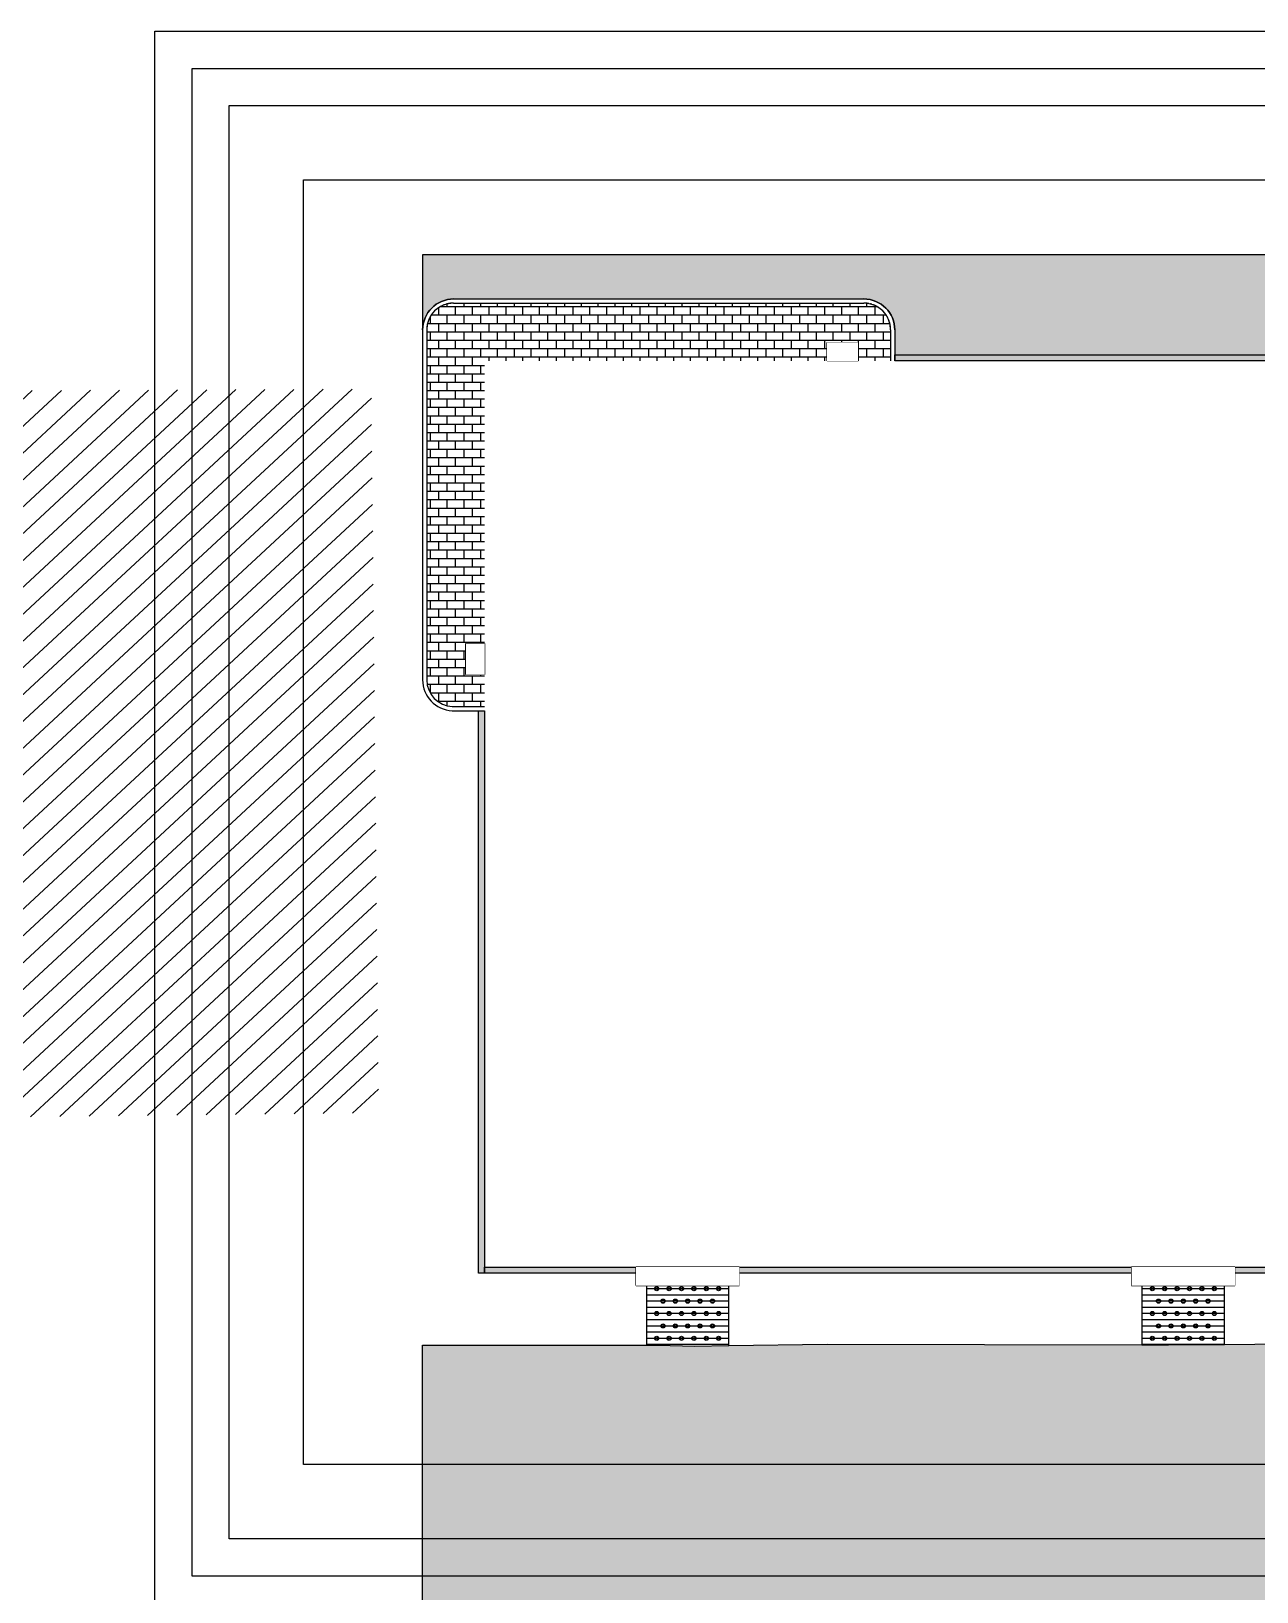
# Model space of a CAD drawing. Header units: millimetres. Extents: x 0 to 252300, y -8389 to 178200.
# Drawn here: x 60726 to 120076, y 39781 to 115339 of the extents above; entities that cross this region are included whole.
import ezdxf

# ---------------------------------------------------------------- set-up
doc = ezdxf.new("R2010")
doc.units = ezdxf.units.MM
doc.header["$LTSCALE"] = 300
doc.set_wipeout_variables(frame=1)
doc.linetypes.add('AUDIT_I_190801151318-2', pattern=[0])
doc.linetypes.add('CENTER', pattern=[2, 1.25, -0.25, 0.25, -0.25])
doc.layers.get('DEFPOINTS').update_dxf_attribs({"color": 137})
for name, color, linetype in [('-C-포-보도블럭포장', 5, 'CENTER'), ('-C-포-아스콘포장(T100)', 252, 'Continuous'), ('-C-포-콘크리트포장(T200)', 253, 'Continuous'), ('6land', 6, 'AUDIT_I_190801151318-2'), ('ELE-6', 6, 'Continuous'), ('ELE-7', 7, 'Continuous'), ('ETC-8', 8, 'Continuous'), ('HAT', 8, 'Continuous'), ('HAT-BRICK', 252, 'Continuous')]:
    doc.layers.add(name, color=color, linetype=linetype)
pattern_1 = [(228.0127875, (365.7600000000093, 508), (-4064.000000319161, -4571.999999716357), [68.344288, -6766.096727913]), (184.969741, (320.0400000000081, 457.1999999999971), (6095.999997588101, 508.0000289395848), [117.280944, -11610.80977870479]), (132.5104471, (203.2000000000116, 447.0399999999936), (5080.000002145498, -5587.999998049191), [82.696304, -8186.94455882]), (267.273689, (5.079999999987194, 320.0399999999936), (508.000001063945, 10159.99999994663), [106.800904, -10573.2874851476]), (292.83365418, (0, 213.3600000000006), (-2540.000000212682, 6095.999999911091), [104.72674, -10367.9615490688]), (357.273689, (40.64000000001397, 116.8399999999965), (-10159.99999994663, 508.0000010639457), [106.800904, -10573.2874851476]), (37.69424047, (147.320000000007, 111.7599999999948), (-6603.999999707179, -5080.000000380082), [141.238732, -13982.6230628494]), (72.25532837, (259.0799999999872, 198.1199999999953), (3556.000000955858, 11175.99999969577), [133.343904, -13201.051320381]), (121.42956562, (299.7200000000012, 325.1199999999953), (-4064.000000576624, 6603.999999645203), [107.1626, -10609.1091397424]), (175.2363583, (243.8399999999965, 416.5599999999977), (5587.999999919904, -508.0000008778512), [122.342656, -5994.787389999998]), (222.3974378, (121.9200000000128, 426.7200000000012), (-6095.999999804932, -5588.000000212798), [158.215584, -15663.3545024354]), (138.81407483, (508, 314.9600000000064), (-3555.999999786702, 3048.000000247837), [54.000908, -5346.113164868801]), (171.4692344, (467.359999999986, 350.5200000000041), (6604.000000177931, -1015.999998847469), [102.736396, -10170.927799408]), (225, (365.7600000000093, 365.7599999999948), (-7.11e-14, -508.0000000000479), [71.841868, -646.5786216856]), (203.19859051, (330.2000000000116, 426.7200000000012), (2540.000000069218, 1015.999999821867), [38.68826399999998, -3830.124473778798]), (291.80140949, (294.640000000014, 411.4799999999959), (-508.0000001062991, 1523.999999964574), [54.71312400000001, -2680.950598]), (30.96375653, (314.9599999999919, 360.679999999993), (1524.000000037277, 1015.999999944225), [88.86393199999996, -2873.259630581999]), (161.56505118, (391.1600000000035, 406.3999999999942), (1016.000000026517, -507.9999999467507), [64.257428, -1542.1796233656]), (16.389540334, (0, 411.4799999999959), (5080.000000000029, 1524.000000000049), [90.01760000000002, -8911.765334507802]), (70.34617594, (86.35999999998603, 436.8800000000047), (-2032.000000185863, -5587.999999934082), [75.51978799999999, -7476.44313564]), (293.19859051, (391.1600000000035, 508), (-1015.999999822652, 2540.000000071057), [77.37601999999997, -3791.436717778798]), (343.6104596700001, (421.640000000014, 436.8800000000047), (-5080.000000106457, 1523.999999644572), [90.01759999999997, -8911.765334507994]), (339.44395478, (0, 96.52000000000407), (-2539.999999999973, 1016.000000000042), [86.80703999999994, -4253.546862621198]), (294.7751406, (81.27999999999884, 66.0399999999936), (-2540.000003023386, 5587.999998625452), [72.73442399999999, -7200.718676144001]), (66.80140949, (396.2399999999907, 0), (1015.99999984046, 2540.000000063861), [77.37602000000001, -3791.4367177788]), (17.35402464, (426.7200000000012, 71.11999999999534), (-6603.999999868603, -2032.000000426493), [85.15654800000002, -8430.475196039999]), (69.44395478, (147.320000000007, 0), (-1016.000000017692, -2539.999999992927), [43.40351999999999, -4296.950382621201]), (101.309932474, (365.7600000000093, 0), (-508.00000000008, 2032.000000000074), [25.90292, -2564.398992905201]), (165.963756532, (360.679999999993, 25.39999999999418), (1523.999999999903, -507.9999999999729), [104.72674, -1989.8109178138]), (186.00900596, (259.0799999999872, 50.80000000000291), (5079.999999973073, 508.0000002658707), [97.05339999999995, -9608.272972667395]), (303.69006753, (314.9599999999919, 314.9600000000064), (-508.0000000705937, 1015.99999996474), [73.264776, -1758.355271936]), (353.15722659, (355.6000000000058, 254), (8636.000000053136, -1015.999999547879), [127.911352, -12663.2018130062]), (60.94539590000001, (482.6000000000058, 238.7599999999948), (-2032.000000055937, -3555.999999968051), [52.301648, -5177.878463622]), (90, (508, 284.4799999999959), (-508, 508), [30.48, -477.52]), (120.25643716, (248.9200000000128, 66.0399999999936), (2031.999999751433, -3556.00000014196), [70.573392, -6986.788154639999]), (48.0127875, (213.359999999986, 127), (4064.000000335068, 4571.99999970204), [136.688576, -6697.752439913]), (0, (304.7999999999884, 228.6000000000058), (508, 508), [132.08, -375.92]), (325.3048465, (436.8800000000047, 228.6000000000058), (5080.000001924306, -3555.999997250916), [80.321912, -7951.863344828]), (254.0546040999999, (502.9200000000128, 182.8800000000047), (-507.9999999645113, -2032.00000000895), [73.96581599999999, -3624.3300077544]), (207.64597536, (482.6000000000058, 111.7599999999948), (-9652.00000035467, -5079.99999932615), [120.42902, -11922.4928845876]), (175.42607874, (375.9200000000128, 55.88000000000466), (-6603.999999999765, 507.9999999998956), [127.405892, -12613.169291248])]

# ---------------------------------------------------------------- blocks, each defined once
blk = doc.blocks.new('A$C9ad1e254')
at = {"layer": 'HAT-BRICK'}
h = blk.add_hatch(dxfattribs=at)
h.set_pattern_fill('GRAVEL', color=256, scale=20)
h.set_pattern_definition(pattern_1)
h.paths.add_polyline_path([(-51570.00000000067, 734.9999999997526), (1035, 735.0000000000291), (1035, -9450.000024779525), (735, -9450.000024779525), (735, 435.0000000000291), (-51570.00000000067, 434.9999999997526)])
h = blk.add_hatch(dxfattribs=at)
h.set_pattern_fill('GRAVEL', color=256, scale=20, angle=270)
h.set_pattern_definition([(138.0127875000001, (508, -365.7599999999948), (-4571.999999716356, 4064.000000319162), [68.344288, -6766.096727913]), (94.96974100000001, (457.2000000000116, -320.0399999999936), (508.0000289395837, -6095.999997588101), [117.280944, -11610.80977870479]), (42.51044709999998, (447.0400000000081, -203.1999999999971), (-5587.999998049192, -5080.000002145497), [82.69630399999996, -8186.944558819997]), (177.273689, (320.0400000000081, -5.080000000001746), (10159.99999994663, -508.0000010639469), [106.800904, -10573.2874851476]), (202.83365418, (213.359999999986, 0), (6095.999999911092, 2540.000000212681), [104.72674, -10367.9615490688]), (267.2736889999999, (116.8399999999965, -40.63999999999942), (508.0000010639475, 10159.99999994663), [106.800904, -10573.2874851476]), (307.69424047, (111.7600000000093, -147.320000000007), (-5080.000000380081, 6603.99999970718), [141.2387319999999, -13982.6230628494]), (342.25532837, (198.1199999999953, -259.0800000000017), (11175.99999969577, -3556.000000955861), [133.343904, -13201.051320381]), (31.42956562000002, (325.1199999999953, -299.7200000000012), (6603.999999645204, 4064.000000576623), [107.1626, -10609.1091397424]), (85.23635829999996, (416.5599999999977, -243.8399999999965), (-508.0000008778522, -5587.999999919904), [122.342656, -5994.787389999998]), (132.3974378, (426.7200000000012, -121.9199999999983), (-5588.000000212797, 6095.999999804932), [158.215584, -15663.3545024354]), (48.81407483, (314.9599999999919, -508), (3048.000000247837, 3555.999999786701), [54.000908, -5346.113164868801]), (81.46923440000003, (350.5199999999895, -467.3600000000006), (-1015.99999884747, -6604.000000177931), [102.7363959999999, -10170.927799408]), (134.9999999999999, (365.7600000000093, -365.7599999999948), (-508.0000000000479, 1.644e-13), [71.841868, -646.5786216856]), (113.19859051, (426.7200000000012, -330.1999999999971), (1015.999999821866, -2540.000000069218), [38.688264, -3830.1244737788]), (201.8014094900001, (411.4800000000105, -294.6399999999994), (1523.999999964574, 508.0000001062988), [54.71312399999999, -2680.950597999999]), (300.96375653, (360.679999999993, -314.9600000000064), (1015.999999944225, -1524.000000037277), [88.86393199999999, -2873.259630582]), (71.56505118000001, (406.3999999999942, -391.1600000000035), (-507.9999999467508, -1016.000000026516), [64.257428, -1542.1796233656]), (286.389540334, (411.4800000000105, 0), (1524.000000000048, -5080.000000000029), [90.01759999999997, -8911.765334507796]), (340.34617594, (436.8800000000047, -86.36000000000058), (-5587.999999934082, 2032.000000185864), [75.51978799999999, -7476.44313564]), (203.1985905099999, (508, -391.1600000000035), (2540.000000071057, 1015.999999822652), [77.37602000000001, -3791.4367177788]), (253.61045967, (436.8800000000047, -421.6399999999994), (1523.999999644573, 5080.000000106457), [90.01759999999997, -8911.765334507994]), (249.4439547800001, (96.51999999998952, 0), (1016.000000000043, 2539.999999999973), [86.80703999999999, -4253.546862621201]), (204.7751406, (66.04000000000815, -81.27999999999884), (5587.999998625452, 2540.000003023385), [72.73442399999995, -7200.718676143998]), (336.80140949, (0, -396.2400000000052), (2540.000000063861, -1015.99999984046), [77.37602000000001, -3791.4367177788]), (287.35402464, (71.11999999999534, -426.7200000000012), (-2032.000000426492, 6603.999999868603), [85.15654800000002, -8430.475196039999]), (339.44395478, (0, -147.320000000007), (-2539.999999992927, 1016.000000017693), [43.40351999999997, -4296.950382621198]), (11.309932474, (0, -365.7599999999948), (2032.000000000074, 508.0000000000796), [25.90292, -2564.398992905201]), (75.96375653200006, (25.39999999999418, -360.679999999993), (-507.9999999999732, -1523.999999999903), [104.72674, -1989.8109178138]), (96.00900595999993, (50.79999999998836, -259.0800000000017), (508.0000002658698, -5079.999999973073), [97.05339999999997, -9608.272972667395]), (213.6900675300001, (314.9599999999919, -314.9600000000064), (1015.999999964741, 508.0000000705936), [73.264776, -1758.355271936]), (263.15722659, (254, -355.6000000000058), (-1015.99999954788, -8636.000000053136), [127.911352, -12663.2018130062]), (330.9453959, (238.7600000000093, -482.6000000000058), (-3555.999999968051, 2032.000000055938), [52.301648, -5177.878463622]), (0, (284.4800000000105, -508), (508.0000000000001, 507.9999999999999), [30.48, -477.52]), (30.25643716000001, (66.04000000000815, -248.9199999999983), (-3556.00000014196, -2031.999999751432), [70.57339199999996, -6986.788154639997]), (318.0127875, (127, -213.3600000000006), (4571.99999970204, -4064.000000335069), [136.688576, -6697.752439913]), (270, (228.6000000000058, -304.8000000000029), (507.9999999999999, -508.0000000000001), [132.08, -375.92]), (235.3048465, (228.6000000000058, -436.8800000000047), (-3555.999997250917, -5080.000001924305), [80.321912, -7951.863344828]), (164.0546040999999, (182.8800000000047, -502.9199999999983), (-2032.00000000895, 507.9999999645117), [73.96581599999999, -3624.3300077544]), (117.6459753599999, (111.7600000000093, -482.6000000000058), (-5079.999999326148, 9652.000000354672), [120.42902, -11922.4928845876]), (85.42607873999997, (55.88000000000466, -375.9199999999983), (507.9999999998968, 6603.999999999765), [127.405892, -12613.169291248])])
h.paths.add_polyline_path([(-71435.00000000047, -16499.99518401025), (-71435.00000000047, -43734.82065002342), (-71735.00000000047, -43734.82065002342), (-71735.00000000047, -16499.99518401025)])
h = blk.add_hatch(dxfattribs=at)
h.set_pattern_fill('GRAVEL', color=256, scale=20)
h.set_pattern_definition(pattern_1)
h.paths.add_polyline_path([(-71435.0000000002, -43434.82065002342), (-64100.00000000047, -43434.82065002343), (-64100.00000000047, -43734.82065002343), (-71435.0000000002, -43734.82065002342)])
h = blk.add_hatch(dxfattribs=at)
h.set_pattern_fill('GRAVEL', color=256, scale=20)
h.set_pattern_definition(pattern_1)
h.paths.add_polyline_path([(-59100.00000000064, -43434.82065002341), (-40100.00000000047, -43434.82065002342), (-40100.00000000047, -43734.82065002342), (-59100.00000000064, -43734.82065002341)])
h = blk.add_hatch(dxfattribs=at)
h.set_pattern_fill('GRAVEL', color=256, scale=20)
h.set_pattern_definition(pattern_1)
h.paths.add_polyline_path([(-35100.00000000058, -43435.00000000045), (535.0000000000582, -43435.00000000045), (535.0000000000582, -43735.00000000045), (-35100.00000000058, -43735.00000000042)])
at = {"layer": 'ELE-7', "color": 8}
blk.add_lwpolyline([(-51570.00000000067, 734.9999999997526), (1035, 735.0000000000291), (1035, -9450.000024779525), (735, -9450.000024779525), (735, 435.0000000000291), (-51570.00000000067, 434.9999999997526), (-51570.00000000067, 734.9999999997526)], dxfattribs=at)
for points in [[(-71435.00000000047, -16499.99518401025), (-71435.00000000047, -43734.82065002342), (-71735.00000000047, -43734.82065002342), (-71735.00000000047, -16499.99518401025)], [(-71435.0000000002, -43434.82065002342), (-64100.00000000047, -43434.82065002343), (-64100.00000000047, -43734.82065002343), (-71435.0000000002, -43734.82065002342)], [(-59100.00000000064, -43434.82065002341), (-40100.00000000047, -43434.82065002342), (-40100.00000000047, -43734.82065002342), (-59100.00000000064, -43734.82065002341)], [(-35100.00000000058, -43435.00000000045), (535.0000000000582, -43435.00000000045), (535.0000000000582, -43735.00000000045), (-35100.00000000058, -43735.00000000042)]]:
    blk.add_lwpolyline(points, close=True, dxfattribs=at)
blk = doc.blocks.new('A$Ced0f5c68')
at = {"layer": 'HAT', "color": 252}
for centre, radius in [((1299.999999948545, 3900), 100), ((1299.999999948545, 3900), 85.00000000000001), ((1899.999999922817, 3900), 100), ((1899.999999922817, 3900), 85.00000000000001), ((2499.999999897206, 3900), 100), ((2499.999999897206, 3900), 85.00000000000001), ((3099.999999871478, 3900), 100), ((3099.999999871478, 3900), 85.00000000000001), ((3699.99999984575, 3900), 100), ((3699.99999984575, 3900), 85.00000000000001), ((999.9999999742722, 3300), 100), ((999.9999999742722, 3300), 85.00000000000001), ((1599.999999948545, 3300), 100), ((1599.999999948545, 3300), 85.00000000000001), ((2199.999999922817, 3300), 100), ((2199.999999922817, 3300), 85.00000000000001), ((2799.999999897206, 3300), 100), ((2799.999999897206, 3300), 85.00000000000001), ((3399.999999871478, 3300), 100), ((3399.999999871478, 3300), 85.00000000000001), ((3999.99999984575, 3300), 100), ((3999.99999984575, 3300), 85.00000000000001), ((1299.999999948545, 2700), 100), ((1299.999999948545, 2700), 85.00000000000001), ((1899.999999922817, 2700), 100), ((1899.999999922817, 2700), 85.00000000000001), ((2499.999999897206, 2700), 100), ((2499.999999897206, 2700), 85.00000000000001), ((3099.999999871478, 2700), 100), ((3099.999999871478, 2700), 85.00000000000001), ((3699.99999984575, 2700), 100), ((3699.99999984575, 2700), 85.00000000000001), ((999.9999999742722, 2100), 100), ((999.9999999742722, 2100), 85.00000000000001), ((1299.999999948545, 1500), 100), ((1299.999999948545, 1500), 85.00000000000001), ((1599.999999948545, 2100), 100), ((1599.999999948545, 2100), 85.00000000000001), ((1899.999999922817, 1500), 100), ((1899.999999922817, 1500), 85.00000000000001), ((2199.999999922817, 2100), 100), ((2199.999999922817, 2100), 85.00000000000001), ((2499.999999897206, 1500), 100), ((2499.999999897206, 1500), 85.00000000000001), ((2799.999999897206, 2100), 100), ((2799.999999897206, 2100), 85.00000000000001), ((3099.999999871478, 1500), 100), ((3099.999999871478, 1500), 85.00000000000001), ((3399.999999871478, 2100), 100), ((3399.999999871478, 2100), 85.00000000000001), ((3699.99999984575, 1500), 100), ((3699.99999984575, 1500), 85.00000000000001), ((3999.99999984575, 2100), 100), ((3999.99999984575, 2100), 85.00000000000001), ((999.9999999742722, 900), 100), ((999.9999999742722, 900), 85.00000000000001), ((1599.999999948545, 900), 100), ((1599.999999948545, 900), 85.00000000000001), ((2199.999999922817, 900), 100), ((2199.999999922817, 900), 85.00000000000001), ((2799.999999897206, 900), 100), ((2799.999999897206, 900), 85.00000000000001), ((3399.999999871478, 900), 100), ((3399.999999871478, 900), 85.00000000000001), ((3999.99999984575, 900), 100), ((3999.99999984575, 900), 85.00000000000001)]:
    blk.add_circle(centre, radius, dxfattribs=at)
blk = doc.blocks.new('A$C97231ff5')
at = {"layer": 'HAT'}
h = blk.add_hatch(dxfattribs=at)
h.set_pattern_fill('_USER', color=256, scale=300, pattern_type=0)
h.set_pattern_definition([(0, (-63600.00000000026, -435.0000000003492), (0, 300), [])])
h.paths.add_polyline_path([(-63600.00000000026, -4217.160747322021), (-63023.1316120328, -4217.193078988319), (-61270.06884300726, -4263.647028976208), (-59598.54994618249, -4240.720641904496), (-59600.00000000023, -435.0000000003492), (-63600.00000000026, -435.0000000003638)])
h = blk.add_hatch(dxfattribs=at)
h.set_pattern_fill('_USER', color=256, scale=300, pattern_type=0)
h.set_pattern_definition([(0, (-39600.00000000026, -435.0000000003492), (0, 300), [])])
h.paths.add_polyline_path([(-39600.00000000026, -4217.160747322021), (-39023.1316120328, -4217.193078988319), (-37270.06884300726, -4263.647028976208), (-35598.5499461825, -4240.720641904496), (-35600.00000000024, -435.0000000003492), (-39600.00000000026, -435.0000000003638)])
at = {"layer": 'ELE-6'}
for points in [[(-63600.00000000026, -4217.160747322021), (-63023.1316120328, -4217.193078988319), (-61270.06884300726, -4263.647028976208), (-59598.54994618249, -4240.720641904496), (-59600.00000000023, -435.0000000003492), (-63600.00000000026, -435.0000000003638)], [(-39600.00000000026, -4200.087014556724), (-38320.5686830298, -4201.027243011726), (-35600.00000000024, -4189.286045454137), (-35600.00000000024, -435.0000000003929), (-39600.00000000026, -435.0000000003856)]]:
    blk.add_lwpolyline(points, close=True, dxfattribs=at)
for p in [(-64098.86849933337, -4785.000000000357), (-40098.86849933338, -4785.000000000357)]:
    blk.add_blockref('A$Ced0f5c68', p)

msp = doc.modelspace()

# ---------------------------------------------------------------- hatches: boundary and pattern name
at = {"layer": '-C-포-아스콘포장(T100)'}
h = msp.add_hatch(dxfattribs=at)
h.set_pattern_fill('CROSS', color=256, scale=100)
h.set_pattern_definition([(0, (0, 0), (635, 635), [317.5, -952.5]), (90, (158.75, -158.75), (-635, 635), [317.5, -952.5])])
edge = h.paths.add_edge_path()
edge.add_line((172353.2853825181, 91202.99178813957), (172245.1770469291, 99674.02404072126))
edge.add_line((172245.1770469291, 99674.02404072126), (160725.7765833339, 99674.02404072126))
edge.add_line((160725.7765833339, 99674.02404072126), (160710.1279447788, 99301.32316064212))
edge.add_line((160710.1279447788, 99301.32316064212), (160971.9606947665, 94258.84404072042))
edge.add_line((160971.9606947665, 94258.84404072042), (160979.1589733752, 89489.02401594172))
edge.add_line((160979.1589733752, 89489.02401594172), (160974.6068837409, 63754.12322273699))
edge.add_line((160974.6068837409, 63754.12322273699), (160622.2435457172, 59629.97089775795))
edge.add_arc((154594.4646669399, 60144.97813299795), 6049.739718680721, 295.2327783789062, 355.1165671374055, ccw=False)
edge.add_line((157173.4497427408, 54672.48449274775), (150516.9406627481, 52105.22701868293))
edge.add_line((150516.9406627481, 52105.22701868293), (149546.0426787679, 51958.39818563606))
edge.add_line((149546.0426787679, 51958.39818563606), (122940.8748742704, 51797.43188267824))
edge.add_line((122940.8748742704, 51797.43188267824), (118515.4591497842, 51749.73799526702))
edge.add_line((118515.4591497842, 51749.73799526702), (114515.4591497842, 51738.93702616444))
edge.add_line((114515.4591497842, 51738.93702616444), (99263.92412272736, 51763.41298368451))
edge.add_line((99263.92412272736, 51763.41298368451), (92845.3903067772, 51675.37701174495))
edge.add_line((92845.3903067772, 51675.37701174495), (91092.32753775164, 51721.83096173283))
edge.add_line((91092.32753775164, 51721.83096173283), (90515.45914978418, 51721.83096173283))
edge.add_line((90515.45914978418, 51721.83096173283), (79680.45914978418, 51726.34249297388))
edge.add_line((79680.45914978418, 51726.34249297388), (79680.45914978418, 38777.17707670186))
edge.add_line((79680.45914978418, 38777.17707670186), (103109.1535207693, 38652.90627965209))
edge.add_line((103109.1535207693, 38652.90627965209), (103732.3413817648, 38212.76647469279))
edge.add_line((103732.3413817648, 38212.76647469279), (151033.570525742, 38595.09988966462))
edge.add_line((151033.570525742, 38595.09988966462), (157510.828937712, 35070.25884992187))
edge.add_line((157510.828937712, 35070.25884992187), (180022.4557276694, 35070.25884992187))
edge.add_line((180022.4557276694, 35070.25884992187), (179994.7794847553, 45357.22646668431))
edge.add_line((179994.7794847553, 45357.22646668431), (180004.6856837635, 67246.8798997092))
edge.add_line((180004.6856837635, 67246.8798997092), (179993.5309827392, 77946.23892363785))
edge.add_line((179993.5309827392, 77946.23892363785), (179960.0683697526, 86144.38679775475))
edge.add_line((179960.0683697526, 86144.38679775475), (179960.0683697526, 88734.83855055686))
edge.add_line((179960.0683697526, 88734.83855055686), (174500.9475265519, 88665.57452722064))
edge.add_arc((175366.1497638212, 91575.47497051828), 3035.802282968995, 187.0477674391541, 253.44117924282182, ccw=False)
at = {"layer": '-C-포-콘크리트포장(T200)'}
h = msp.add_hatch(color=256, dxfattribs=at)
h.dxf.hatch_style = 1
edge = h.paths.add_edge_path()
edge.add_arc((81180.4582689507, 100874.0240407209), 1500.000000000007, 90.00000000000028, 179.9999999999997, ccw=False)
edge.add_line((81180.4582689507, 102374.0240407209), (101045.4591497837, 102374.024040721))
edge.add_arc((101045.4591497837, 100874.024040721), 1500.000000000005, 2.2737367544323206e-13, 89.99999999999977, ccw=False)
edge.add_line((102545.4591497837, 100874.024040721), (102545.4591497838, 99674.024040721))
edge.add_line((102545.4591497838, 99674.024040721), (160725.7765833339, 99674.02404072126))
edge.add_line((160725.7765833339, 99674.02404072126), (160897.4969247643, 103763.8572947072))
edge.add_line((160897.4969247643, 103763.8572947072), (160894.7143091835, 104507.7084817116))
edge.add_line((160894.7143091835, 104507.7084817116), (115896.3073453008, 104507.7084817116))
edge.add_line((115896.3073453008, 104507.7084817116), (79680.45914978418, 104507.7084817116))
edge.add_line((79680.45914978418, 104507.7084817116), (79680.45914978418, 100874.0240407209))
edge.add_line((79680.45914978418, 100874.0240407209), (79680.4582689507, 100874.0240407209))
at = {"layer": 'ETC-8'}
h = msp.add_hatch(dxfattribs=at)
h.set_pattern_fill('ANSI31', color=256, scale=300, angle=-2.156204616008293)
h.set_pattern_definition([(42.8437953839917, (0, 0), (-647.7018568914856, 698.3828137771729), [])])
h.paths.add_polyline_path([(52880.82950574788, 97904.66083773843), (77195.37260977062, 98014.95587667693), (77553.584963775, 62973.25661274663), (53223.89969775709, 62699.62734469643)])
at = {"layer": 'HAT'}
h = msp.add_hatch(dxfattribs=at)
h.set_pattern_fill('_USER', color=256, scale=500, angle=90, pattern_type=0)
h.set_pattern_definition([(90, (116515.4591497839, 54004.02404072089), (-500, 3.06e-14), [])])
h.paths.add_polyline_path([(90015.45914978391, 54604.02404072142), (95015.45914978386, 54604.02404072142), (95015.45914978388, 55504.02404072098), (90015.45914978388, 55504.02404072098)])
at = {"layer": 'HAT-BRICK'}
h = msp.add_hatch(dxfattribs=at)
h.set_pattern_fill('AR-B816', color=256, scale=2)
h.set_pattern_definition([(0, (0, 0), (0, 406.4), []), (90, (0, 0), (-406.4, 406.4), [406.4, -406.4])])
edge = h.paths.add_edge_path()
edge.add_arc((81180.45914978418, 83939.02404072107), 1300, 180, 270)
edge.add_line((81180.45914978418, 82639.02404072107), (82680.45914978418, 82639.02404072107))
edge.add_line((82680.45914978418, 82639.02404072107), (82680.45914978418, 99374.02491761578))
edge.add_line((82680.45914978418, 99374.02491761578), (102345.4591497837, 99374.02491761588))
edge.add_line((102345.4591497838, 99374.02491761588), (102345.4591497837, 100874.0249176132))
edge.add_arc((101045.4591497836, 100874.0249176131), 1300.000000000058, 2.5654e-12, 89.99999999999744)
edge.add_line((101045.4591497837, 102174.0249176132), (81180.45914978685, 102174.0249176158))
edge.add_arc((81180.45914978668, 100874.0249176133), 1300.000000002503, 89.99999999999231, 179.9999999998897)
edge.add_line((79880.45914978418, 100874.0249176158), (79880.45914978418, 83939.02404072107))

# ---------------------------------------------------------------- linework, layer by layer
at = {"layer": '-C-포-보도블럭포장'}
msp.add_lwpolyline([(79880.45914978412, 100874.0249176158, -0.414213562373095), (81180.45914978412, 102174.0249176158), (101045.4591497837, 102174.0249176158, -0.4142135623730793), (102345.4591497837, 100874.0249176159), (102345.4591497837, 99374.02491761585)], format="xyb", dxfattribs=at)
at = {"layer": '-C-포-아스콘포장(T100)', "color": 252}
msp.add_lwpolyline([(79680.45914978418, 38777.17707670186), (79680.45914978418, 51726.34249297388), (90515.45914978418, 51721.83096173283), (91092.32753775164, 51721.83096173283), (92845.3903067772, 51675.37701174495), (94515.45914978423, 51698.28351002259), (99263.92412272736, 51763.41298368451), (114515.4591497842, 51738.93702616444), (118515.4591497842, 51749.73799526702), (122940.8748742704, 51797.43188267824), (149546.0426787679, 51958.39818563606), (150516.9406627481, 52105.22701868293), (157173.4497427408, 54672.48449274775, 0.2674057932303988), (160622.2435457171, 59629.97089775796), (160798.4252147292, 61692.04706025001), (160974.6068837409, 63754.12322273699), (160979.1589733752, 89489.02401594172), (160971.9606947665, 94258.84404072042), (160710.1279447788, 99301.32316064212), (160725.7765833339, 99674.02404072126), (172245.1770469291, 99674.02404072126)], format="xyb", dxfattribs=at)
at = {"layer": '-C-포-콘크리트포장(T200)'}
msp.add_lwpolyline([(79680.4582689507, 100874.0240407209, -0.4142135623730921), (81180.4582689507, 102374.0240407209), (101045.4591497837, 102374.024040721, -0.4142135623730931), (102545.4591497837, 100874.024040721), (102545.4591497838, 99674.024040721), (160725.7765833339, 99674.02404072126), (160897.4969247643, 103763.8572947072), (160894.7143091835, 104507.7084817116), (115896.3073453008, 104507.7084817116), (79680.45914978418, 104507.7084817116), (79680.45914978418, 100874.0240407209)], format="xyb", close=True, dxfattribs=at)
at = {"layer": '6land'}
for points in [[(99265.45914978367, 100274.0240407209), (100765.4591497837, 100274.0240407209), (100765.4591497837, 99374.02404072092), (99265.45914978367, 99374.02404072092)], [(81780.45914978418, 85689.02404072104), (82680.45914978418, 85689.02404072104), (82680.45914978418, 84189.02404072095), (81780.45914978418, 84189.02404072095)], [(90015.45914978423, 54604.02404072193), (95015.45914978375, 54604.02404072193), (95015.45914978375, 55504.02404072092), (90015.45914978423, 55504.02404072092)], [(114015.4591497842, 54604.02404072192), (119015.4591497842, 54604.02404072192), (119015.4591497842, 55504.02404072192), (114015.4591497842, 55504.02404072192)]]:
    msp.add_lwpolyline(points, close=True, dxfattribs=at)
for points in [[(81108.5124491385, 82439.028856711), (82680.45914978394, 82439.028856711)], [(81118.105342558, 82638.79866523299), (82680.45914978394, 82638.79866523299)]]:
    msp.add_lwpolyline(points, dxfattribs=at)
for centre, radius, start, end in [((81180.459149784, 100874.0240407208), 1500, 90, 180), ((81180.45914978668, 100874.0240407208), 1300, 90, 180), ((101045.4591497836, 100874.0240407209), 1500, 0, 90), ((101045.4591497836, 100874.0240407182), 1300, 0, 90), ((81180.45914978406, 83937.30242060586), 1500, 180, 267.2507836448454), ((81180.45914978406, 83937.30242060854), 1300, 180, 267.5843413199685)]:
    msp.add_arc(centre, radius, start, end, dxfattribs=at)
at = {"layer": 'DEFPOINTS'}
for points in [[(166315.4591497841, 38739.0240407213), (66715.45914978412, 38739.02404072136), (66715.45914978412, 115339.0240407214), (166315.4591497841, 115339.0240407213)], [(164515.4591497841, 40539.0240407213), (68515.45914978412, 40539.02404072136), (68515.45914978412, 113539.0240407214), (164515.4591497841, 113539.0240407213)], [(162715.4591497841, 42339.0240407213), (70315.45914978412, 42339.02404072136), (70315.45914978412, 111739.0240407214), (162715.4591497841, 111739.0240407213)], [(159115.4591497839, 45939.0240407213), (73915.45914978412, 45939.02404072136), (73915.45914978412, 108139.0240407214), (159115.4591497839, 108139.0240407213)]]:
    msp.add_lwpolyline(points, close=True, dxfattribs=at)
at = {"layer": 'ELE-6'}
for p, q in [((81180.459149784, 102374.0240407208), (101045.4591497835, 102374.0240407209)), ((81180.45914978668, 102174.0240407208), (101045.4591497835, 102174.0240407209)), ((79680.459149784, 100874.0240407208), (79680.45914978406, 83937.30242060586)), ((79880.459149784, 100874.0240407208), (79880.45914978406, 83937.30242060854)), ((102345.4591497836, 100874.0240407209), (102345.4591497836, 99374.02404072093)), ((102545.4591497836, 100874.0240407209), (102545.4591497836, 99374.02404072093))]:
    msp.add_line(p, q, dxfattribs=at)
at = {"layer": 'ELE-7'}
msp.add_lwpolyline([(90015.45914978383, 55504.02404072092), (90015.45914978383, 54604.02404072142), (95015.45914978375, 54604.02404072142), (95015.45914978375, 55504.02404072092)], dxfattribs=at)

# ---------------------------------------------------------------- block references
at = {"layer": '6land'}
for name, p in [('A$C9ad1e254', (154115.4591497844, 98939.02404072126)), ('A$C97231ff5', (154115.4591497844, 55939.02404072114))]:
    msp.add_blockref(name, p, dxfattribs=at)

# ---------------------------------------------------------------- next in the draw order: wipeouts: each hides what was drawn before it
for points in [[(99265.45914978367, 100274.02404072092), (100765.45914978372, 100274.02404072092), (100765.45914978372, 99374.02404072092), (99265.45914978367, 99374.02404072092)], [(81780.45914978418, 85689.02404072104), (82680.45914978418, 85689.02404072104), (82680.45914978418, 84189.02404072095), (81780.45914978418, 84189.02404072095)], [(90015.45914978423, 54604.02404072193), (95015.45914978377, 54604.02404072193), (95015.45914978377, 55504.02404072092), (90015.45914978423, 55504.02404072092)], [(114015.4591497842, 54604.02404072192), (119015.4591497842, 54604.02404072192), (119015.4591497842, 55504.02404072192), (114015.4591497842, 55504.02404072192)]]:
    msp.add_wipeout(points).dxf.layer = '6land'

doc.saveas('drawing.dxf')
